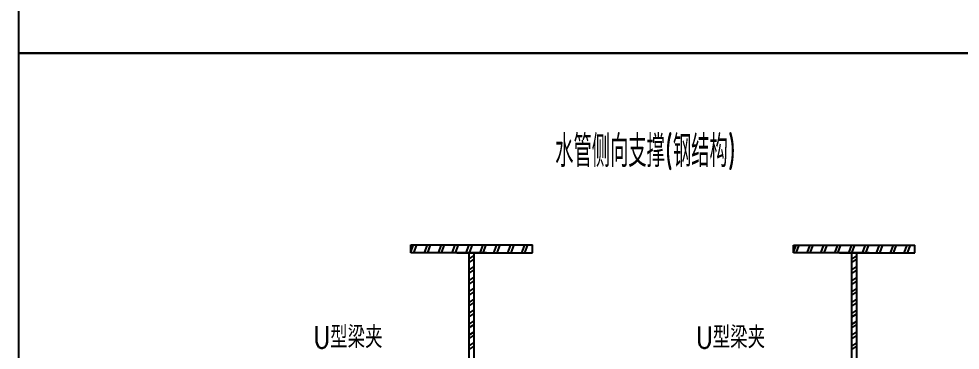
# Model space of a CAD drawing. Extents: x 1031190 to 1725648, y 733081 to 1571294.
# Drawn here: x 1124746 to 1141973, y 1217492 to 1223556 of the extents above; entities that cross this region are included whole.
import ezdxf

# ---------------------------------------------------------------- set-up
doc = ezdxf.new("R2010")
doc.units = 0
doc.header["$LTSCALE"] = 1000
doc.header["$MEASUREMENT"] = 0
doc.layers.add('W_DIM', color=4, linetype='Continuous')
doc.layers.add('walraven', color=7, linetype='Continuous')
doc.styles.get("Standard").update_dxf_attribs({"font": 'gbenor.shx', "bigfont": 'gbcbig.shx'})
doc.styles.add('wwp100', font='txt.shx', dxfattribs={"width": 0.7, "height": 400, "bigfont": 'hztxt.shx'})

msp = doc.modelspace()

# ---------------------------------------------------------------- linework, layer by layer
at = {"color": 7}
for p, q in [((1124745.7, 1222928.1), (1124745.7, 1241937.5)), ((1124745.7, 1222928.1), (1171562.6, 1222928.1)), ((1148822.8, 1222928.1), (1124745.7, 1222928.1)), ((1124745.7, 1205507.8), (1124745.7, 1222928.1))]:
    msp.add_line(p, q, dxfattribs=at)
for p, q in [((1131921.6, 1219291.4), (1131970.4, 1219418.1)), ((1131921.6, 1219418.1), (1134144.7, 1219418.1)), ((1131921.6, 1219275.6), (1131921.6, 1219418.1)), ((1131973.5, 1219275.6), (1132028.3, 1219418.1)), ((1132169.9, 1219275.6), (1132224.7, 1219418.1)), ((1132227.8, 1219275.6), (1132282.6, 1219418.1)), ((1132424.2, 1219275.6), (1132479, 1219418.1)), ((1132482.1, 1219275.6), (1132536.9, 1219418.1)), ((1132678.5, 1219275.6), (1132733.3, 1219418.1)), ((1132736.4, 1219275.6), (1132791.2, 1219418.1)), ((1132932.8, 1219275.6), (1132987.6, 1219418.1)), ((1132990.7, 1219275.6), (1133045.5, 1219418.1)), ((1133187.1, 1219275.6), (1133241.9, 1219418.1)), ((1133245, 1219275.6), (1133299.8, 1219418.1)), ((1133441.4, 1219275.6), (1133496.2, 1219418.1)), ((1133499.3, 1219275.6), (1133554.1, 1219418.1)), ((1133695.7, 1219275.6), (1133750.5, 1219418.1)), ((1133753.6, 1219275.6), (1133808.4, 1219418.1)), ((1133950, 1219275.6), (1134004.8, 1219418.1)), ((1134007.9, 1219275.6), (1134062.7, 1219418.1)), ((1134144.7, 1219275.6), (1134144.7, 1219418.1)), ((1138922.5, 1219287.5), (1138971.2, 1219414.2)), ((1138922.5, 1219414.2), (1141145.6, 1219414.2)), ((1138922.5, 1219271.7), (1138922.5, 1219414.2)), ((1138974.3, 1219271.7), (1139029.1, 1219414.2)), ((1139170.7, 1219271.7), (1139225.5, 1219414.2)), ((1139228.6, 1219271.7), (1139283.4, 1219414.2)), ((1139425, 1219271.7), (1139479.8, 1219414.2)), ((1139482.9, 1219271.7), (1139537.7, 1219414.2)), ((1139679.3, 1219271.7), (1139734.1, 1219414.2)), ((1139737.2, 1219271.7), (1139792, 1219414.2)), ((1139933.6, 1219271.7), (1139988.4, 1219414.2)), ((1139991.5, 1219271.7), (1140046.3, 1219414.2)), ((1140187.9, 1219271.7), (1140242.7, 1219414.2)), ((1140245.8, 1219271.7), (1140300.7, 1219414.2)), ((1140442.2, 1219271.7), (1140497.1, 1219414.2)), ((1140500.2, 1219271.7), (1140555, 1219414.2)), ((1140696.6, 1219271.7), (1140751.4, 1219414.2)), ((1140754.5, 1219271.7), (1140809.3, 1219414.2)), ((1140950.9, 1219271.7), (1141005.7, 1219414.2)), ((1141008.8, 1219271.7), (1141063.6, 1219414.2)), ((1141145.6, 1219271.7), (1141145.6, 1219414.2)), ((1132987.6, 1216819.7), (1132987.6, 1219275.6)), ((1132987.6, 1219163), (1133078.8, 1219223.1)), ((1133078.8, 1216819.7), (1133078.8, 1219275.6)), ((1139988.4, 1216815.8), (1139988.4, 1219271.7)), ((1139988.4, 1219159.1), (1140079.6, 1219219.3)), ((1140079.6, 1216815.8), (1140079.6, 1219271.7)), ((1132987.6, 1219098.3), (1133078.8, 1219158.5)), ((1132987.6, 1218963.9), (1133078.8, 1219024.1)), ((1139988.4, 1219094.5), (1140079.6, 1219154.6)), ((1139988.4, 1218960.1), (1140079.6, 1219020.2)), ((1132987.6, 1218899.3), (1133078.8, 1218959.5)), ((1139988.4, 1218895.5), (1140079.6, 1218955.6)), ((1132987.6, 1218764.9), (1133078.8, 1218825.1)), ((1132987.6, 1218700.3), (1133078.8, 1218760.5)), ((1139988.4, 1218761), (1140079.6, 1218821.2)), ((1139988.4, 1218696.4), (1140079.6, 1218756.6)), ((1132987.6, 1218565.9), (1133078.8, 1218626)), ((1132987.6, 1218501.3), (1133078.8, 1218561.4)), ((1139988.4, 1218562), (1140079.6, 1218622.2)), ((1139988.4, 1218497.4), (1140079.6, 1218557.6)), ((1132987.6, 1218366.9), (1133078.8, 1218427)), ((1132987.6, 1218302.2), (1133078.8, 1218362.4)), ((1139988.4, 1218363), (1140079.6, 1218423.2)), ((1139988.4, 1218298.4), (1140079.6, 1218358.5)), ((1132987.6, 1218167.8), (1133078.8, 1218228)), ((1132987.6, 1218103.2), (1133078.8, 1218163.4)), ((1139988.4, 1218164), (1140079.6, 1218224.1)), ((1139988.4, 1218099.4), (1140079.6, 1218159.5)), ((1132987.6, 1217968.8), (1133078.8, 1218029)), ((1139988.4, 1217964.9), (1140079.6, 1218025.1)), ((1132987.6, 1217904.2), (1133078.8, 1217964.4)), ((1132987.6, 1217769.8), (1133078.8, 1217829.9)), ((1139988.4, 1217900.3), (1140079.6, 1217960.5)), ((1139988.4, 1217765.9), (1140079.6, 1217826.1)), ((1132987.6, 1217705.2), (1133078.8, 1217765.3)), ((1139988.4, 1217701.3), (1140079.6, 1217761.5)), ((1132987.6, 1217570.8), (1133078.8, 1217630.9)), ((1132987.6, 1217506.1), (1133078.8, 1217566.3)), ((1139988.4, 1217566.9), (1140079.6, 1217627.1)), ((1139988.4, 1217502.3), (1140079.6, 1217562.4))]:
    msp.add_line(p, q)
at = {"layer": 'walraven'}
for p, q in [((1133303.8, 1219275.6), (1131921.6, 1219275.6)), ((1132762.6, 1219275.6), (1134144.7, 1219275.6)), ((1140304.6, 1219271.7), (1138922.5, 1219271.7)), ((1139763.5, 1219271.7), (1141145.6, 1219271.7))]:
    msp.add_line(p, q, dxfattribs=at)

# ---------------------------------------------------------------- texts
at = {"color": 7, "width": 0.8}
msp.add_text('水管侧向支撑(钢结构)', height=580.8, dxfattribs=at).set_placement((1134561.7, 1220843.3))
at = {"layer": 'W_DIM', "color": 7, "style": 'wwp100', "width": 0.8}
for p in [(1130141.1, 1217529.7), (1137142, 1217525.9)]:
    msp.add_text('U型梁夹', height=400, dxfattribs=at).set_placement(p)

doc.saveas('drawing.dxf')
